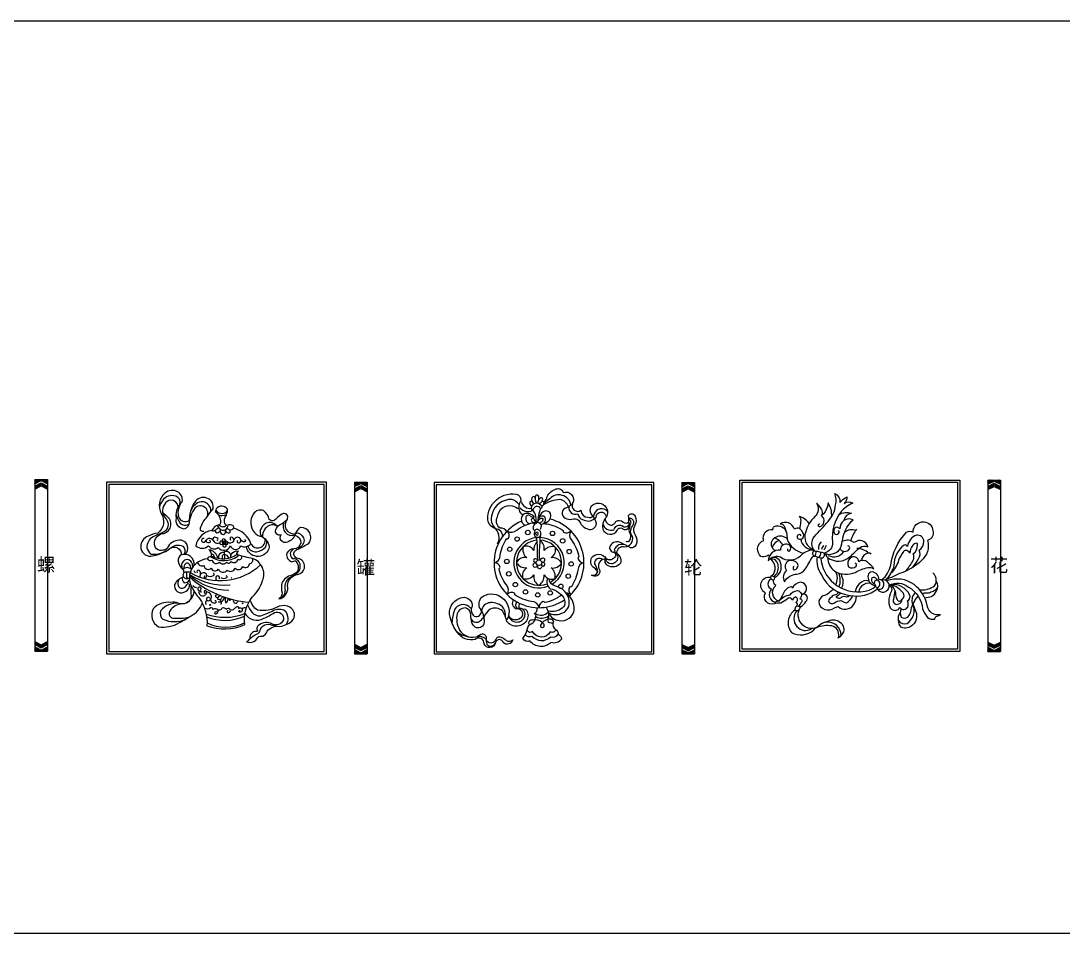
# Model space of a CAD drawing. Extents: x -66030 to 95157, y -13132 to 45879.
# Drawn here: x -1969 to 401, y 5934 to 8010 of the extents above; entities that cross this region are included whole.
import ezdxf

# ---------------------------------------------------------------- set-up
doc = ezdxf.new("R2010")
doc.units = 0
doc.header["$LTSCALE"] = 100
doc.header["$MEASUREMENT"] = 0
for name, color, linetype in [('3', 11, 'CONTINUOUS'), ('4', 121, 'CONTINUOUS'), ('BH', 21, 'CONTINUOUS'), ('TEXT', 105, 'CONTINUOUS')]:
    doc.layers.add(name, color=color, linetype=linetype)
doc.styles.add('HZ', font='simhei.ttf')

# ---------------------------------------------------------------- blocks, each defined once
blk = doc.blocks.new('A$C580340FF')
at = {"layer": '3'}
for p, q in [((0, 390), (0, 0)), ((0, 390), (29, 390)), ((0, 390), (0, 380.4)), ((0, 380.4), (14.5, 387.7)), ((0, 375.4), (14.5, 382.7)), ((0, 372.9), (14.5, 380.2)), ((14.5, 387.7), (29, 380.4)), ((14.5, 382.7), (29, 375.4)), ((14.5, 380.2), (29, 372.9)), ((29, 390), (29, 0)), ((29, 390), (29, 380.4)), ((0, 370.9), (14.5, 378.1)), ((0, 368.4), (14.5, 375.7)), ((0, 375.4), (0, 372.9)), ((0, 370.9), (0, 368.4)), ((14.5, 378.1), (29, 370.9)), ((14.5, 375.7), (29, 368.4)), ((29, 375.4), (29, 372.9)), ((29, 370.9), (29, 368.4)), ((0, 21.6), (14.5, 14.3)), ((0, 19.1), (14.5, 11.9)), ((0, 17.1), (14.5, 9.8)), ((0, 14.6), (14.5, 7.3)), ((0, 9.6), (14.5, 2.3)), ((14.5, 14.3), (29, 21.6)), ((14.5, 11.9), (29, 19.1)), ((14.5, 9.8), (29, 17.1)), ((14.5, 7.3), (29, 14.6)), ((14.5, 2.3), (29, 9.6)), ((29, 19.1), (29, 21.6)), ((29, 14.6), (29, 17.1)), ((29, 0), (29, 9.6)), ((0, 0), (29, 0))]:
    blk.add_line(p, q, dxfattribs=at)
at = {"layer": 'BH'}
for p, q in [((6.3, 383.6), (0, 389.9)), ((5.6, 383.2), (0, 388.8)), ((4.8, 382.8), (0, 387.6)), ((4.1, 382.4), (0, 386.5)), ((3.3, 382.1), (0, 385.4)), ((2.6, 381.7), (0, 384.2)), ((1.8, 381.3), (0, 383.1)), ((1.1, 380.9), (0, 382)), ((0.3, 380.5), (0, 380.8)), ((7.1, 383.9), (1, 390)), ((7.8, 384.3), (2.2, 390)), ((8.6, 384.7), (3.3, 390)), ((9.3, 385.1), (4.4, 390)), ((10.1, 385.5), (5.6, 390)), ((10.9, 385.8), (6.7, 390)), ((11.6, 386.2), (7.8, 390)), ((12.4, 386.6), (8.9, 390)), ((13.1, 387), (10.1, 390)), ((13.9, 387.3), (11.2, 390)), ((14.9, 387.5), (12.3, 390)), ((17.1, 386.3), (13.5, 390)), ((19.4, 385.2), (14.6, 390)), ((21.7, 384.1), (15.7, 390)), ((23.9, 382.9), (16.9, 390)), ((26.2, 381.8), (18, 390)), ((28.5, 380.7), (19.1, 390)), ((29, 381.3), (20.3, 390)), ((29, 382.4), (21.4, 390)), ((29, 383.5), (22.5, 390)), ((29, 384.7), (23.7, 390)), ((29, 385.8), (24.8, 390)), ((29, 386.9), (25.9, 390)), ((29, 388), (27, 390)), ((29, 389.2), (28.2, 390)), ((8.5, 0), (0, 8.5)), ((7.4, 0), (0, 7.4)), ((6.2, 0), (0, 6.2)), ((5.1, 0), (0, 5.1)), ((4, 0), (0, 4)), ((2.8, 0), (0, 2.8)), ((1.7, 0), (0, 1.7)), ((0.6, 0), (0, 0.6)), ((9.6, 0), (0.1, 9.6)), ((10.8, 0), (2.3, 8.4)), ((11.9, 0), (4.6, 7.3)), ((13, 0), (6.9, 6.2)), ((14.2, 0), (9.1, 5)), ((15.3, 0), (11.4, 3.9)), ((16.4, 0), (13.7, 2.8)), ((17.6, 0), (15, 2.6)), ((18.7, 0), (15.7, 3)), ((19.8, 0), (16.5, 3.3)), ((21, 0), (17.2, 3.7)), ((22.1, 0), (18, 4.1)), ((23.2, 0), (18.7, 4.5)), ((24.3, 0), (19.5, 4.8)), ((25.5, 0), (20.3, 5.2)), ((26.6, 0), (21, 5.6)), ((27.7, 0), (21.8, 6)), ((28.9, 0), (22.5, 6.4)), ((29, 1), (23.3, 6.7)), ((29, 2.1), (24, 7.1)), ((29, 3.3), (24.8, 7.5)), ((29, 4.4), (25.5, 7.9)), ((29, 5.5), (26.3, 8.2)), ((29, 6.7), (27, 8.6)), ((29, 7.8), (27.8, 9)), ((29, 8.9), (28.5, 9.4))]:
    blk.add_line(p, q, dxfattribs=at)

msp = doc.modelspace()

# ---------------------------------------------------------------- hatches: boundary and pattern name
at = {"layer": '4'}
for points in [[(-1494.7, 6692.4, 1), (-1492.8, 6692.4, 1)], [(-1465.7, 6684.8, 1), (-1463.8, 6684.8, 1)], [(-1539.6, 6681.2, 1), (-1537.8, 6681.2, 1)]]:
    msp.add_hatch(color=256, dxfattribs=at).paths.add_polyline_path(points)

# ---------------------------------------------------------------- linework, layer by layer
at = {"layer": '3', "color": 2}
for p, q in [((-66009.4, 8010), (95156.9, 8010)), ((-61048.5, 5934.5), (9054, 5934.5))]:
    msp.add_line(p, q, dxfattribs=at)
at = {"layer": '4'}
for points in [[(-1274, 6960.1), (-1774, 6960.1), (-1774, 6570.1), (-1274, 6570.1)], [(-1279, 6955.1), (-1769, 6955.1), (-1769, 6575.1), (-1279, 6575.1)], [(-1029.5, 6569.7), (-529.5, 6569.7), (-529.5, 6959.7), (-1029.5, 6959.7)], [(-1024.5, 6574.7), (-534.5, 6574.7), (-534.5, 6954.7), (-1024.5, 6954.7)], [(-334.2, 6965.2), (165.8, 6965.2), (165.8, 6575.2), (-334.2, 6575.2)], [(-329.2, 6960.2), (160.8, 6960.2), (160.8, 6580.2), (-329.2, 6580.2)]]:
    msp.add_lwpolyline(points, close=True, dxfattribs=at)
for points in [[(-780.1, 6915.6, 0.260356), (-772.1, 6927.9, -0.211499), (-751.7, 6945, -0.446215), (-736, 6937, -0.688442), (-714.4, 6912.2, -0.128305), (-732.1, 6900.6, 0.704894), (-727.7, 6877.4, 0.183105), (-712.2, 6876.9, -0.37667), (-698.2, 6869.7, 0.205785), (-679.4, 6853.7, 0.499279), (-660.4, 6866.1, 0.149389), (-669.7, 6885.4, -0.331013), (-672, 6905.8, -0.502407), (-638, 6902.5, -0.339321), (-640.3, 6877.6, 0.234578), (-645.5, 6853.8, 0.637912), (-613.2, 6850.8, -0.57976), (-599.1, 6853.3, 0.499759), (-586.1, 6860.8, 0.02173), (-587.1, 6884.5, -0.658853), (-572.5, 6883.4, -0.244487), (-573.6, 6860.4, 0.321358), (-571.9, 6840.6, -0.225996), (-569.9, 6818.4, -0.364731), (-582.4, 6811.4, -0.016015), (-604, 6822.7, 0.403398), (-629, 6815.7, 0.602436), (-619.2, 6801.1, -0.419256), (-605.6, 6776.1, -0.389248), (-635.1, 6771.1, -0.325441), (-640.1, 6785.9)], [(-1552.7, 6848.1, -0.618211), (-1560.4, 6856.8, -0.126431), (-1545.5, 6881.3, -0.043409), (-1532, 6900.1, 0.337909), (-1542.1, 6922.7, 0.344165), (-1572, 6917.5, 0.164815), (-1586, 6869.8, -0.343196), (-1598, 6853.9, -0.452389), (-1615.4, 6878.4, -0.151748), (-1611, 6904.4, -0.088967), (-1602.3, 6916, 0.337909), (-1612.5, 6938.6, 0.310182), (-1641.4, 6935.7, 0.352055), (-1649.6, 6889.5, -0.379093), (-1657.3, 6844.7, 0.051699), (-1679.6, 6837.8, 0.328246), (-1696.4, 6813.6, 0.438839), (-1673.3, 6792.3, 0.080113), (-1643.9, 6801, 0.072506), (-1630.1, 6809.4, -0.66658), (-1604.3, 6795.3, -0.569945)], [(-1607.2, 6910.6, 0.397355), (-1616.8, 6928.5, 0.350898), (-1647.2, 6917.9, 0.069968), (-1654.1, 6904.4)], [(-888.7, 6854.4, -0.234695), (-906.1, 6870.2, -0.249436), (-892.3, 6915.7, -0.259888), (-843, 6933, -0.389726), (-832, 6918.9, 0.236096), (-835, 6893.6, 0.169372), (-826.7, 6886.6)], [(-835.9, 6909.9, 0.158023), (-852.8, 6921, 0.357691), (-897.3, 6888.1, 0.355741), (-888.7, 6854.4)], [(-799.7, 6923.2, 0.653818), (-805.2, 6927.1, 0.442517), (-805.4, 6915.5, 0.442517)], [(-793.7, 6912.9, 0.137669), (-791.4, 6927.6, 0.668331), (-798.7, 6929.6, 0.207147), (-797.1, 6913)], [(-790.2, 6911.6, 0.146913), (-782.5, 6919.6, 0.586865), (-786.9, 6925.1, 0.081277), (-791.5, 6920.1)], [(-723.5, 6904.7, 0.250677), (-743.1, 6921, 0.136959), (-780.8, 6908.7, 0.136959)], [(-718.2, 6908.5, 0.614982), (-766.3, 6922.9, -0.048211), (-779.3, 6913.1)], [(-1611, 6904.4, 0.378449), (-1627.9, 6919.9, 0.390402), (-1646.7, 6892.4)], [(-1602.3, 6916, 0.242368), (-1610.8, 6882.1, 0.46092), (-1586, 6873, 0.46092)], [(-1545.5, 6881.3, 0.845335), (-1573.1, 6901.7, 0.150572), (-1586.7, 6864.6)], [(-1371, 6869.1, 0.659061), (-1345.9, 6840.2, -0.340781), (-1332.4, 6822.4, -0.374344), (-1348.6, 6808.8, 0.263561), (-1364.3, 6798.7, 0.411997), (-1352.8, 6779.5, -0.073609), (-1343.7, 6781.6, -0.264814), (-1339.5, 6758.6, -0.18687), (-1353.1, 6748.8, 0.233642), (-1375.5, 6730.7, 0.108922), (-1375.1, 6708.4, -0.275378), (-1382.4, 6694.8, 0.384991), (-1362.2, 6720.9, -0.176337), (-1359.4, 6737, -0.204), (-1337.4, 6751.5, 0.875827), (-1342.1, 6787.5, -0.743811), (-1338.4, 6808.3, 0.034857), (-1314.3, 6821.4, 0.629241), (-1333, 6857.5, 0.212668), (-1345.5, 6841.2, -0.22497), (-1362.7, 6823.9, -0.754389), (-1377.1, 6841, -0.6608), (-1389.6, 6851.8, -0.156849), (-1379.6, 6864.4, 0.106979), (-1363.5, 6875.6, 0.686067), (-1372.6, 6889.1, 0.09905), (-1388.7, 6876.8, -0.450501), (-1404.4, 6875.8, 0.198057), (-1417.3, 6895.8, 0.356667), (-1440.3, 6888.4, 0.338917), (-1437.9, 6845.9, 0.202561), (-1419.4, 6836.4, -0.103448), (-1409.2, 6825.5, -0.285618), (-1405.5, 6808.5, -0.759886), (-1456.5, 6813.7)], [(-864.2, 6848.5, 0.289141), (-879.2, 6855.7, -0.403333), (-884.9, 6881.8, -0.466831), (-851.1, 6906.5, -0.071421), (-836.4, 6899.5)], [(-833.7, 6902.4, 0.14645), (-824.9, 6895.4, 0.275871), (-804.6, 6897.2, 0.275871)], [(-802.9, 6910.9, 0.06395), (-805.4, 6915.5, 0.595648), (-811.6, 6915.1, 0.340829), (-807.3, 6905.2)], [(-784.8, 6906.3, 0.356805), (-779.3, 6913.2, 0.419116), (-782.5, 6916.8, 0.072998), (-784.4, 6916.7)], [(-723.3, 6904.7, 0.557926), (-702.3, 6888.2, 0.253737), (-691.8, 6875.2, 0.063042), (-677.5, 6871.9, 0.221482), (-664.6, 6878.3)], [(-714.4, 6912.2, 0.7734), (-695.4, 6896.5, 0.404996), (-679.4, 6880.5, 0.212634), (-667.6, 6882.9, 0.212634)], [(-151.9, 6865, 0.637451), (-156.1, 6861.3, 0.499707), (-151.3, 6859.6, 0.272955), (-143, 6869.2, 0.275187), (-148.2, 6884.3, 0.318331), (-148.4, 6899.3, 0.079582), (-159.8, 6912.9, -0.363567), (-163.3, 6882.3, 0.142557), (-184.4, 6847.6, 0.426169), (-166.1, 6806.7)], [(-125.3, 6882, 0.171185), (-133.6, 6913.3, -0.030246), (-135.3, 6903.3, -0.138175), (-148.2, 6884.3)], [(-1646.7, 6892.4, 0.143992), (-1638.2, 6875.9, -0.440239), (-1643.7, 6847.1, 0.022058), (-1668.5, 6835.8, 0.305003), (-1682.2, 6811.2, 0.149362), (-1673.3, 6796.6, 0.186558), (-1630.1, 6809.4, -0.326869), (-1600.7, 6814.7, -0.407596), (-1598.6, 6796.8)], [(-1595.7, 6796.2, 0.625875), (-1604, 6828.3, 0.292893), (-1634.3, 6813.9, -0.339715), (-1645.4, 6805.5, -0.583198), (-1664.9, 6823.5, -0.377828), (-1643.5, 6844, 0.628179), (-1637.7, 6883.9, -0.167554), (-1646.7, 6892.4)], [(-1615.7, 6886, 0.045454), (-1610.8, 6873.1, 0.436479), (-1586.7, 6864.6, 0.436479)], [(-739.2, 6703.9, 0.019388), (-740.1, 6703, -0.108955), (-777.7, 6686.5, 0.250706), (-781, 6688.9, 0.373247), (-790.8, 6675, 0.364964), (-807.5, 6688.9, -0.108955), (-845.7, 6703.8, 0.250706), (-846.3, 6707.9, 0.373247), (-863.1, 6704.9, 0.364964), (-865.1, 6726.6, -0.108955), (-881.6, 6764.1, 0.250706), (-879.1, 6767.4, 0.373247), (-893.1, 6777.2, 0.364964), (-879.2, 6793.9, -0.108955), (-864.3, 6832.1, 0.250706), (-860.2, 6832.8, 0.373247), (-863.1, 6849.6, 0.364964), (-841.5, 6851.5, -0.108955), (-804, 6868, 0.250706), (-800.6, 6865.6, 0.373247), (-790.8, 6879.5)], [(-798.1, 6866.5, 0.289529), (-811.4, 6883.6, 0.637976), (-820.9, 6879.8, 0.369256), (-812.1, 6866, 0.369256)], [(-802.3, 6877, 0.696059), (-808.8, 6874.2, 0.424451), (-798.5, 6868.8, 0.424451)], [(-791.1, 6875.3, 0.010011), (-786.6, 6878.6, -0.80079), (-783.1, 6871.7, -0.075302), (-789.4, 6867.2)], [(-779.9, 6866.6, 0.398083), (-777.1, 6880.3, 0.52385), (-790.8, 6879.5)], [(-663.6, 6876.5, 0.114156), (-659.8, 6886.3, -0.747735), (-637.7, 6881.1)], [(-640.3, 6877.6, 0.420541), (-625.4, 6862.7, 0.159739), (-615.9, 6870.9, -0.413809), (-599.6, 6869.5, 0.355549), (-586.2, 6869.9, 0.355549)], [(-613.4, 6798.4, -0.558497), (-595.5, 6813.5, 0.497563), (-578.4, 6836.9, -0.273994), (-580.8, 6857.4, 0.23679), (-575.1, 6871, 0.4599), (-586.6, 6877.3)], [(-593.3, 6826.1, 0.445021), (-584.4, 6828.5, 0.292605), (-583.9, 6843.9, -0.175034), (-584.4, 6859.9, -0.044231), (-581.6, 6868.7, 0.361256), (-586.1, 6875.5, 0.361256)], [(-176.3, 6866.4, 0.177307), (-199.5, 6882.5, 0.177307)], [(-142.7, 6799, 0.206411), (-120.8, 6798, 0.263292), (-103.7, 6814.5, 0.024907), (-99.1, 6836.9, -0.155011), (-76.6, 6874.6, 0.588325), (-106.6, 6854.4, 0.254775), (-116.9, 6857.5, 0.429417), (-117.2, 6841.8, 0.404914), (-108.4, 6845.9, 0.395487), (-109.9, 6850.3)], [(-108.7, 6886.6, -0.210421), (-80.2, 6889.6, 0.337878), (-97.5, 6873.3)], [(-1522.3, 6862.3, 0.119089), (-1516.2, 6853.6, 0.21936), (-1504.3, 6852.3, 0.289426), (-1497.9, 6862.4)], [(-1518.6, 6863.2, 0.437958), (-1501.8, 6862.4, 0.437958)], [(-1385.2, 6859.4, 0.286622), (-1404.1, 6862.2, 0.286933), (-1419.4, 6836.4, 0.286933)], [(-885.5, 6820.5, 0.188661), (-881.7, 6834.4, 0.186532), (-888.7, 6854.4, 0.156492)], [(-873.2, 6837.9, 0.37003), (-888.7, 6854.4, 0.304133)], [(-800.6, 6865.6, 0.242715), (-804.2, 6853.3, 0.242561), (-799.6, 6851.1, 0.242561)], [(-788.1, 6853.2, 0.231949), (-785.5, 6862.9, 0.264633), (-794.7, 6868.8, 0.264633)], [(-779.9, 6866.6, 0.08789), (-774.1, 6865.6, -0.108955), (-735.9, 6850.7, 0.250706), (-735.3, 6846.6, 0.373247), (-718.5, 6849.6, 0.364964), (-716.5, 6827.9, -0.108955), (-700.1, 6790.4, 0.250706), (-702.5, 6787.1, 0.373247), (-688.5, 6777.2, 0.364964), (-702.4, 6760.6, -0.108955), (-717.3, 6722.4, 0.250706), (-721.4, 6721.7, 0.373247), (-718.5, 6704.9, 0.16498), (-728.9, 6708, 0.16498)], [(-645.7, 6866.3, 0.446992), (-620.5, 6852.4, -0.090651), (-614, 6861.4, -0.336824), (-597.2, 6858.7, 0.220508), (-586.1, 6863.2, 0.220508)], [(-1540.8, 6828.2, -0.82059), (-1539.6, 6823.3, -0.319124), (-1546.8, 6824.6, -0.479037), (-1541.9, 6832.9, -0.340628), (-1532.2, 6828.8, 0.436675), (-1517.1, 6822.4, 0.403349)], [(-1523.2, 6828.2, 0.608602), (-1521.1, 6832.3, -0.003377), (-1525.6, 6834.8, 0.631876), (-1532.2, 6828.8)], [(-1498.6, 6823.9, 0.363491), (-1484.9, 6826, 0.391066), (-1488.1, 6834.7, 0.889795), (-1492.2, 6828.9)], [(-1476, 6827.8, 0.253619), (-1476.8, 6824.6, 0.425864), (-1471.4, 6823.1, 0.502138), (-1470.3, 6832.2, 0.626332), (-1484.4, 6828.6)], [(-1468.8, 6829.6, 0.171334), (-1461.8, 6825.2, 0.322579), (-1457.8, 6826.5, 0.384021), (-1460, 6829.2, 0.384021)], [(-1452.9, 6814.9, 0.371691), (-1432.9, 6802.3, 0.185072), (-1412.7, 6812.9, 0.064916), (-1409.4, 6825.9, 0.064916)], [(-1344.9, 6843.3, 0.058204), (-1339.1, 6845.3, -0.277641), (-1324.8, 6827.9, -0.208613), (-1338.4, 6808.3)], [(-795.6, 6824.7, 0.216644), (-802.4, 6805.2, 0.35644), (-827.1, 6813.5, 0.282291), (-818.8, 6788.8, 0.35644), (-842.1, 6777.2, 0.282291), (-818.8, 6765.7, 0.35644), (-827.1, 6741, 0.282291), (-802.4, 6749.3, 0.35644), (-790.8, 6726, 0.282291), (-779.2, 6749.3, 0.35644), (-754.5, 6741, 0.282291), (-762.9, 6765.7, 0.35644), (-739.5, 6777.2, 0.282291), (-762.9, 6788.8, 0.35644), (-754.5, 6813.5, 0.282291), (-779.2, 6805.2, 0.327341), (-788.9, 6827.5, 0.327341)], [(-226.5, 6832.3, 0.071952), (-238.4, 6837.8, 0.296169), (-261.6, 6826.4, 0.446054), (-252.1, 6804.7)], [(58.8, 6766.6, 0.025206), (72.1, 6785.7, 0.25318), (73.9, 6806.1, 0.266596), (84.3, 6825.7, 0.446724), (67.4, 6839.9, 0.283149), (47.2, 6814.4, 0.350567), (39.5, 6817.4, 0.240089), (16.3, 6771.1, -0.151548), (-3.8, 6737.5)], [(-1535.4, 6792, 0.281517), (-1541.4, 6807.6, -0.279564), (-1522.1, 6789.8, 0.215119), (-1519.8, 6792.2, 0.215119)], [(-1491.3, 6792.6, 0.620619), (-1507.3, 6800.6, 0.329792), (-1519.7, 6793.9, 0.083096), (-1519.5, 6786.3)], [(-1491.6, 6788.3, -0.090778), (-1490.2, 6796.8, -0.345871), (-1474, 6803.6, 0.319219), (-1479, 6794.7, 0.319219)], [(-593.3, 6816.9, 0.452886), (-619.9, 6806.2, -0.731853), (-620.3, 6801.1)], [(-105.8, 6809.6, 0.170498), (-101.5, 6804.1, 0.383141), (-84.8, 6808.7, 0.59155), (-88.3, 6815.7, 0.59155)], [(44.3, 6758.7, 0.02921), (59.9, 6782.7, 0.249944), (59.9, 6797.2, 0.243091), (69.7, 6817.7, 0.442777), (68.2, 6821.5, 0.220797), (59, 6817.1, 0.146615), (52.2, 6798.7, 0.559211), (37.7, 6802.6, 0.057828), (27, 6783, -0.126508), (8.8, 6752.8)], [(-1574.7, 6771.6, 0.526053), (-1604.3, 6795.3, 0.266294), (-1611.2, 6781, 0.17598), (-1600.4, 6761.5, -0.490998), (-1599.1, 6758.5, 0.298024), (-1598, 6754.6)], [(-1567.2, 6778.1, 0.458538), (-1552.3, 6771.1, 0.682045), (-1536, 6765.1, 0.689581), (-1520.1, 6762.7, 0.577), (-1500, 6760.4, 0.517844), (-1481.8, 6764.6, 0.515384), (-1464.1, 6768.3, 0.595311), (-1449.1, 6774.9, 0.506799), (-1442.2, 6786.6)], [(-1544.9, 6785.7, 0.390381), (-1534.7, 6783, 0.583973), (-1517.2, 6778.8, 0.547489), (-1501.6, 6778.8, 0.540991), (-1490.5, 6780.3, 0.67154), (-1475.8, 6785.6, 0.86587), (-1467.2, 6792.4)], [(-1537, 6790.3, 0.291296), (-1475.8, 6791.8, 0.319514), (-1475, 6794.3, 0.526487), (-1476.6, 6796.4, -0.296273), (-1535.4, 6792, 0.372859), (-1537.4, 6790.4, 0.372859)], [(-1505.4, 6785.5, 0.061242), (-1504.9, 6791.1, -0.104079), (-1505.5, 6801.7, -0.104079)], [(-784.5, 6778.3, 0.392499), (-777.5, 6783.2, 0.515459), (-782.2, 6787.6, 0.284771), (-787.8, 6782.9, 0.284771)], [(-619.2, 6801.1, -0.279774), (-616.8, 6792.3, -0.424507), (-640.1, 6785.9, 0.360428), (-655.2, 6773, 0.172399), (-652.8, 6759.3, -0.710957), (-671.5, 6749.1, 0.413997), (-657.6, 6756.1, 0.171117), (-664.9, 6764.9, -0.386483), (-671.1, 6788.7, -0.50823), (-638.9, 6787.6, 0.231129), (-627.1, 6784.2)], [(-645.9, 6784.7, 0.645507), (-664.7, 6774.8, -0.13486), (-657.6, 6756.1)], [(-640.1, 6785.9, 0.382256), (-626.2, 6775.8, 0.529624), (-611.3, 6792.9, -0.107616), (-613.4, 6798.4, -0.046164)], [(-255.5, 6743.6, 0.386195), (-241.4, 6777, 0.528145), (-265.8, 6786.1)], [(-1585.9, 6741.7, -0.070138), (-1590.4, 6740.7, -0.430175), (-1599.4, 6747.2, -0.515494), (-1593.3, 6756.7, 0.08855), (-1583.5, 6756.6, 0.08855)], [(-1561.6, 6744.4, 0.074856), (-1560.4, 6755.2, 0.460721), (-1567.3, 6759.8, 0.549194), (-1567, 6753.9, 0.549194)], [(-797.2, 6777.1, 0.058245), (-802.2, 6775.7, 0.511322), (-802.7, 6767.6, 0.414931), (-793.8, 6771.6, 0.414931)], [(-793.8, 6771.6, 0.742566), (-787.4, 6764.2, 0.406747), (-784.2, 6770.9, 0.107113), (-785.5, 6773.7)], [(-1598.9, 6745.2, 0.195249), (-1619.3, 6727.7, 0.495022), (-1603.2, 6708.8, 0.155771), (-1590.2, 6715.1, 0.261769), (-1585.6, 6728.5)], [(-1588.3, 6731.8, 0.040516), (-1595.9, 6721.9, -0.605603), (-1610.9, 6724.6, -0.15212), (-1608.8, 6740)], [(-1602, 6744, 0.278638), (-1598, 6731.6, 0.251308), (-1585.7, 6738.1, 0.251308)], [(-1550, 6746.6, 0.825011), (-1551.2, 6742.7, 0.482471), (-1546.8, 6745.5, 0.478067), (-1551.8, 6754.1, 0.254882), (-1560.5, 6750.4)], [(-1546.3, 6747.8, 0.24834), (-1530.8, 6748.4, 1.032311), (-1531.9, 6752.5, 1.032311)], [(-1518, 6740.5, 0.866888), (-1524, 6746.3, 0.352689), (-1524.2, 6736.7, 0.352689)], [(-1514.4, 6743.4, 0.325498), (-1500.8, 6743.4, 0.618573), (-1502.1, 6747.5)], [(-768.4, 6663.2, 0.226763), (-741, 6661.6, 0.357548), (-722.1, 6686.1, 0.324142), (-747.3, 6721.8, -0.046685), (-759.5, 6727, -0.326242), (-767.1, 6740.4)], [(-205.4, 6678.2, 0.676507), (-206.5, 6686.8, 0.560425), (-206.8, 6699.6, 0.21533), (-215.1, 6692, 0.61494), (-226.1, 6695.1, -0.058505), (-241, 6685.4, 0.082683), (-255.5, 6684, -0.725868), (-275.9, 6708.5, -0.878136), (-264, 6744.3)], [(-262.9, 6740.9, 0.650958), (-262.1, 6717.2, 0.617936), (-252.7, 6687.2)], [(-196.4, 6676.5, 0.139838), (-184, 6688.9, 0.764239), (-191.3, 6705.8, 0.792724), (-195.4, 6732.7, 0.285162), (-214.4, 6719.2, 0.51491), (-216.8, 6722.7, 0.253811), (-235.5, 6706.8, -0.071103), (-245.5, 6689.6, -0.58739), (-252, 6725.4, -0.330297), (-257.5, 6738.6)], [(-102.7, 6719.3, 0.222038), (-101.3, 6744.4, 0.015207), (-103.7, 6752.2)], [(-40.5, 6735.6, 0.290659), (-62.5, 6729.4, 0.159324), (-71.8, 6711, 0.159324)], [(-23.7, 6720.5, 0.756783), (-19.6, 6736.2, -0.236172), (-22.5, 6739.7, 0.380484), (-34, 6743.1, 0.254483), (-32, 6731.1, 0.05156), (-28.4, 6729.1, -0.325715), (-25.7, 6723.7)], [(-21.4, 6717.6, 0.316231), (-8.1, 6721.4, 0.359874), (-11, 6738.3, 0.359874)], [(73.9, 6715.8, 0.163888), (105.2, 6722.5, 0.291353), (112.5, 6736.1, 0.224573), (105, 6754.3)], [(85.8, 6697.7, 0.070532), (101.6, 6700.7, 0.161106), (113.2, 6713, 0.273475), (112.6, 6735.1)], [(-1582.3, 6725.3, 0.060067), (-1581.4, 6701, -0.504414), (-1611, 6685.5, 0.130297), (-1628, 6686.7, 0.255903), (-1668.3, 6672.2, 0.390722), (-1656.1, 6631.5, 0.17975), (-1608.5, 6641.1, 0.032175), (-1581.8, 6656.7, 0.188136), (-1556.3, 6684.8, 0.188136)], [(-1559.2, 6709.6, 1.337102), (-1564.5, 6709.6, 0.505978), (-1551.5, 6702.9, 0.266477), (-1546.7, 6708.7, 0.409348), (-1549.4, 6713.6, 0.964088), (-1550.2, 6708.2, 0.964088)], [(-1539.6, 6696.6, 0.594901), (-1546.4, 6697, 0.651575), (-1542.6, 6690.6, 0.399598), (-1535.6, 6698.8, 0.428869), (-1546.6, 6710.3, 0.428869)], [(-245.5, 6689.6, -0.213536), (-219.7, 6703.8, -0.238717), (-203, 6713.8, -0.674319), (-198, 6695.3, -0.768137), (-195.2, 6686.1, 0.002434), (-200.4, 6677.5, 0.002434)], [(-121.9, 6717.5, -0.166324), (-144.6, 6701.9, 0.239699), (-154.2, 6689.3, 0.361342), (-140.9, 6671, 0.232598), (-119, 6674.4, -0.060506), (-110.4, 6677.7, 0.463467), (-75.8, 6681.7, 0.151939), (-68.6, 6701.5, 0.151939)], [(-109.4, 6710.2, -0.099426), (-116.7, 6703.9, 0.198368), (-126, 6698.9, 0.243883), (-132.6, 6690.3, 0.545868), (-119, 6686.3, -0.154618), (-104.7, 6691.3, 0.100828), (-91.8, 6686.3, 0.211023), (-77.6, 6702, 0.211023)], [(-105.4, 6708.4, -0.12108), (-113.7, 6700.6, 0.753284), (-115.3, 6699, 0.209339), (-107.1, 6696.8, 0.146437), (-102.4, 6699.3, -0.236488), (-91.2, 6699.8, 0.186884), (-84, 6703, 0.186884)], [(-31.8, 6726.7, 0.36283), (-52.9, 6726.9, 0.277605), (-63.5, 6710.8)], [(5.4, 6725.8, -0.284063), (13.7, 6722.6, -0.151773), (20, 6703.8, 0.106542), (23.3, 6693.4, 0.73074), (34.4, 6694.3, 0.529971), (35.4, 6710.6, 0.131084), (9.7, 6727.9, 0.131084)], [(18.3, 6713.7, -0.040224), (14.9, 6694.6, 0.600656), (24, 6682.6, 0.287519), (34.1, 6690.3, 0.133635), (34.4, 6694.3)], [(65.1, 6709.6, 0.285951), (58, 6685.3, -0.080706), (64.1, 6669.9, -0.164076), (67.8, 6653.2, -0.215733), (58.2, 6635.2, -0.305597), (33.4, 6630.1, -0.220451), (26.8, 6646.7, -0.221315), (30.7, 6663.6)], [(115.9, 6724.1, -0.26189), (100.5, 6710.1, -0.156619), (89.8, 6708.1, 0.165764), (80.9, 6706.4, 0.165764)], [(-1611, 6685.5, 0.224005), (-1650.9, 6668.3, 0.343314), (-1645.9, 6648.7, 0.210706), (-1594.9, 6648.4, 0.210706)], [(-1543.1, 6690.6, 0.550399), (-1549.4, 6686.1, 0.287947), (-1547.2, 6682.7, 0.287947)], [(-1537.5, 6693.3, 0.365446), (-1531.1, 6685.9, 0.281204), (-1524.7, 6687.3, 0.68431), (-1528.3, 6690.6, 0.68431)], [(-1521.9, 6705.3, -0.191325), (-1527.4, 6702.5, 0.337664), (-1520.6, 6698, 0.337664)], [(-1514.5, 6702.3, 0.180745), (-1522.8, 6694.8, 0.13146), (-1513.8, 6694.2, 0.13146)], [(-1514.9, 6683.6, 0.574068), (-1512.5, 6686.5, -0.304471), (-1513.2, 6695.5, -0.091247), (-1509.4, 6700.4)], [(-1503.5, 6698.4, 0.20378), (-1503.5, 6686.7, 0.466083), (-1500.8, 6687.5, 0.177765), (-1497.7, 6696.5, 0.177765)], [(-1485.8, 6693.2, 0.205757), (-1483.8, 6685.9, 0.296766), (-1478.4, 6685.5, 0.217746), (-1475.3, 6690.9, 0.217746)], [(-1459.5, 6661.9, 0.414399), (-1416.7, 6650.9, 0.062011), (-1392.5, 6663.9, -0.610549), (-1372, 6647.2, -0.459676), (-1398, 6637.9, 0.272031), (-1426.5, 6636.2, 0.474172), (-1431, 6622.5, -0.320282), (-1434.1, 6620.5, 0.493473), (-1448.2, 6605.5, -0.214987), (-1455.6, 6597.3, 0.39467), (-1430.2, 6607.4, -0.244062), (-1419, 6609.8, 0.180621), (-1409.1, 6621.7, -0.261407), (-1380.5, 6632.3, 0.128317), (-1352.6, 6644.4, 0.493141), (-1357.1, 6676.1, 0.203648), (-1381.6, 6678, -0.168398), (-1431.2, 6669.4, -0.168202), (-1447.4, 6692.4)], [(-911.2, 6601.2, 0.372885), (-894.8, 6596.5, 0.204655), (-887.7, 6604.7, -0.437517), (-876.7, 6607.7, -0.130709), (-865.6, 6600.4, 0.327108), (-850.4, 6601.7, -0.577651), (-872, 6595.5, 0.77251), (-889.8, 6595.1, -0.773213), (-915.5, 6593, 0.660145), (-935.8, 6602.5, -0.309541), (-976.4, 6618.3, -0.103521), (-992.6, 6653.1, -0.401128), (-970.6, 6696.6, -0.59432), (-942.9, 6677.5, 0.374678), (-937.9, 6656, 0.617953), (-922.1, 6668.8, -0.324546), (-923, 6697, -0.351341), (-876.9, 6699, -0.411733), (-864.5, 6646.6)], [(-849.3, 6693.4, 0.427961), (-843.9, 6672.6, -0.101339), (-821.4, 6671.5, -0.300171), (-817.8, 6648, -0.560918), (-863.7, 6643.5, 0.076551), (-873.9, 6667.8, 0.286113), (-902, 6671.7, 0.147646), (-916.3, 6653)], [(32.4, 6672.7, 0.194254), (32.7, 6653.7, 0.37254), (47.5, 6653.5, 0.178744), (54.3, 6665.7, -0.073517), (59.6, 6682.7, -0.093319), (71.6, 6701.2)], [(-1601.9, 6683.4, 0.249012), (-1630.5, 6667, 0.622706), (-1620.5, 6651.2, 0.076324), (-1587.3, 6653.1, 0.076324)], [(-1523.3, 6665.4, 0.445225), (-1528.1, 6664, 0.969474), (-1524.1, 6661.6, 0.435305), (-1521.1, 6669.7, 0.405324), (-1532.4, 6670.5, 0.706119), (-1537.4, 6674.3, -0.283351), (-1551.4, 6673.3, -0.283351)], [(-1497.6, 6667.7, 1.486446), (-1496.8, 6663.8, 0.543534), (-1493, 6670.9, 0.532139), (-1502.4, 6670.7, 0.661774), (-1513.5, 6670.9, -0.310315), (-1521.1, 6669.7)], [(-1493, 6670.9, 0.364381), (-1483.2, 6672.9, -0.037509), (-1476.9, 6677.9, -0.429844), (-1474.1, 6673.1, -0.607607), (-1465.7, 6671.5, -0.528185), (-1471.5, 6664.6, -1.37393), (-1470.3, 6668.5)], [(-1453.5, 6681.2, 0.088141), (-1442.8, 6664, 0.376737), (-1416.1, 6659.3, 0.042726), (-1398.8, 6666.5, -0.225606), (-1370.8, 6670, -0.258465), (-1362.2, 6650.2, -0.153478), (-1365.8, 6636.6)], [(-944.6, 6672.5, 0.03225), (-950.3, 6677.6, 0.445591), (-982.9, 6670.5, 0.070358), (-988.8, 6640.7, 0.070358)], [(-922.1, 6668.8, -0.175699), (-916.2, 6638.5, -0.494751), (-936, 6630.7, -0.250363), (-944.8, 6650, -0.145905), (-945.9, 6660.4, 0.293234), (-958.1, 6674.4, 0.405322), (-977.7, 6657, 0.177042), (-968.8, 6619.7, 0.290349), (-930, 6609.5, -0.193909), (-920.3, 6615.4, -0.455186), (-910.9, 6605.3, 0.121131), (-909.5, 6591.7, 0.567098), (-889.8, 6595.1)], [(-860.3, 6656.2, 0.153243), (-853.7, 6646.9, 0.339448), (-829.5, 6645.9, 0.348284), (-824.1, 6666.9, 0.28095), (-834.9, 6673.3)], [(-860.3, 6656.2, 0.430587), (-833, 6651.6, 0.524556), (-831.1, 6668.2, 0.246656), (-841.3, 6672.9)], [(-209.2, 6669.1, 0.445796), (-216.5, 6618.8, 0.332168), (-166.1, 6624.5, -0.137225), (-131.8, 6645, -0.621408), (-98.3, 6619.8, -0.052367), (-110.3, 6605.3, 0.358387), (-120.9, 6632.5, 0.137591), (-155.5, 6631, -0.679959), (-199.6, 6669.4)], [(-204.8, 6668.3, 0.376628), (-204.3, 6632.3, 0.400933), (-171.2, 6627.5, 0.400933)], [(26.8, 6645.5, 0.368783), (46.3, 6639.2, 0.158082), (60.6, 6657.7, 0.167462), (59.6, 6682.7, 0.167462)], [(-1451.1, 6600.6, -0.157775), (-1431.7, 6615.1, 0.34102), (-1425.1, 6623.7, -0.464031), (-1398.1, 6635.2, 0.134406), (-1389, 6635.5, 0.134406)], [(-944.9, 6648.6, 0.494146), (-923.9, 6645.4, 0.102078), (-916.5, 6654.2, 0.102078)], [(-103.9, 6612.2, 0.218227), (-114.4, 6634.9, 0.316562), (-150.4, 6637.1, 0.316562)], [(-822.1, 6614.1, 0.346698), (-807, 6610.1, 0.433069), (-764.6, 6608.7, 0.39973), (-746.9, 6614.9)], [(-752.9, 6625, -0.486571), (-765.2, 6619.8, -0.596182), (-805.5, 6620.4, -0.432846), (-816.7, 6621.8, -0.083958), (-817.9, 6623.8)], [(-911.1, 6602.8, 0.174869), (-924.8, 6609.5, 0.376505), (-931.4, 6605, 0.376505)]]:
    msp.add_lwpolyline(points, format="xyb", dxfattribs=at)
for points in [[(-800, 6850.3, 0.198879), (-801.4, 6838.6, 0.286647), (-793.7, 6835.1, 0.479207), (-786.8, 6842.8, 0.351658), (-793.1, 6852.8, 0.443692)], [(-1508, 6831.6, 0.4145), (-1511.2, 6825.3, 0.559686), (-1516.9, 6823.6, 0.721802), (-1510.8, 6819.2, -0.339859), (-1509.5, 6818.5, 0.592458), (-1504.5, 6813, 0.506266), (-1502.3, 6818.3, -0.629763), (-1500.7, 6819.3, 0.63286), (-1498.3, 6822.7, 0.477155), (-1504.1, 6826.2, 0.470747)], [(-1511.2, 6825.3, 0.102199), (-1510, 6819.1, 0.033441), (-1501.8, 6819.3, 0.195748), (-1504.1, 6826.2, 0.055807)], [(-799.2, 6843.5, 0.293645), (-794.9, 6839.6, 0.459694), (-793.1, 6845.9, 0.468372)], [(-1509.1, 6823.7, 0.049556), (-1508.6, 6821, 0.019908), (-1503.9, 6821.1, 0.107135), (-1505, 6824.1, 0.034094)]]:
    msp.add_lwpolyline(points, format="xyb", close=True, dxfattribs=at)
for centre, radius in [((-816.2, 6846), 5.03), ((-840.6, 6831), 5.03), ((-760.1, 6843.8), 5.03), ((-737, 6827), 5.03), ((-857.3, 6807.9), 5.03), ((-722.1, 6802.6), 5.03), ((-864, 6780.1), 5.03), ((-717.6, 6774.4), 5.03), ((-859.5, 6751.9), 5.03), ((-844.6, 6727.5), 5.03), ((-724.3, 6746.6), 5.03), ((-821.5, 6710.7), 5.03), ((-793.7, 6704), 5.03), ((-765.4, 6708.5), 5.03), ((-741.1, 6723.5), 5.03), ((-1493.7, 6692.4), 0.938), ((-1464.7, 6684.8), 0.938), ((-1538.7, 6681.2), 0.938)]:
    msp.add_circle(centre, radius, dxfattribs=at)
for centre, radius, start, end in [((-1551.2, 6883.5), 33.6, 112.0419, 160.4879), ((-1557.6, 6895), 20.7, 357.1115, 107.5301), ((-811.8, 6920.5), 19.7, 193.4389, 280.5632), ((-648.5, 6882.6), 17.6, 39.8066, 161.3724), ((-1511.9, 6906.1), 16.8, 214.4287, 274.1663), ((-1511.8, 6907.3), 22.8, 249.1093, 296.9946), ((-1510.7, 6903), 13.6, 270.2761, 330.8333), ((-1348.4, 6862.8), 19.8, 139.7636, 279.9243), ((-670.3, 6887.3), 5.16, 302.1306, 10.6008), ((-207.4, 6872.8), 12.5, 347.2219, 50.9997), ((-1591.6, 6930.5), 102.3, 309.3162, 314.6115), ((-1539.6, 6860.7), 26.7, 334.7048, 342.4904), ((-1498.8, 6854.1), 6.7, 197.8407, 224.665), ((-1518, 6823.7), 36.1, 56.0943, 60.8998), ((-1412.2, 6847.3), 13, 142.9457, 236.5377), ((-1402.8, 6847.4), 21.2, 34.6285, 158.6807), ((-460.9, 6898.9), 267.3, 350.4197, 353.7988), ((-80.3, 6828.3), 23.9, 64.1279, 132.1808), ((-7, 6806.6), 77.6, 142.4986, 164.6209), ((-1553.8, 6828.2), 4.49, 69.9597, 318.1392), ((-1550.8, 6827.1), 1.87, 280.6027, 59.6468), ((-1430.5, 6827.9), 17.1, 206.6844, 11.8581), ((-790.8, 6777.2), 51.3, 95.7154, 290.8739), ((-790.8, 6777.2), 51.3, 299.48, 87.7974), ((-239.5, 6806.5), 21.7, 103.0085, 167.0825), ((-262.1, 6807), 27.2, 21.4051, 75.4219), ((-166.9, 6836.1), 29.4, 190.4793, 271.6109), ((-1343.6, 6797.1), 12.7, 113.2081, 239.0598), ((-160.9, 6807.8), 4.83, 228.6866, 265.0768), ((-183.7, 6802.7), 22.9, 333.1417, 0.6323), ((-169.2, 6721.1), 82.3, 71.2331, 84.5324), ((-137.4, 6811.2), 18.2, 130.8399, 193.4388), ((-88.8, 6785), 63.8, 150.2025, 159.6393), ((-161.2, 6823.1), 24.6, 317.9553, 345.6409), ((-120.5, 6817.9), 27.2, 242.7092, 326.5586), ((-69.4, 6766.8), 42.8, 48.8664, 87.7878), ((-1590, 6770.7), 13.9, 132.8795, 221.5197), ((-1591.1, 6772.5), 11.9, 15.4101, 135.0684), ((-1539.3, 6785.2), 5.6, 65.7323, 174.7281), ((-1536.5, 6789.2), 7.95, 348.7495, 81.254), ((-1505.3, 6790.1), 6.34, 113.6871, 228.6035), ((-1507.6, 6783.2), 12.7, 18.0046, 90.7623), ((-1349.2, 6770.8), 15.5, 1.2518, 93.2092), ((-799.8, 6782.8), 3.65, 70.9428, 227.0802), ((-791.9, 6797.2), 20, 238.7086, 254.6453), ((-799.3, 6779.7), 6.58, 30.0163, 83.4136), ((-274.2, 6788), 8.18, 307.5202, 307.9371), ((-263.6, 6769.6), 16.7, 0.107, 97.6768), ((-278.3, 6764.8), 24.7, 313.1315, 59.6913), ((-159.7, 6798.3), 10, 299.8884, 16.2453), ((-168.6, 6768.5), 40, 31.4643, 49.6049), ((-37.7, 6779.4), 20.3, 121.3857, 172.5116), ((-41.6, 6788.3), 10.8, 54.0319, 128.5403), ((-1590.7, 6753.2), 12.8, 42.8535, 139.9112), ((-1585.3, 6765.6), 13, 131.5893, 188.9465), ((-1591.1, 6771.4), 4.89, 48.7938, 125.6711), ((-1575, 6749.4), 17.7, 156.5622, 209.3408), ((-1594.2, 6765.2), 11.7, 350.356, 57.4849), ((-1515.9, 6871.9), 135.4, 239.7703, 313.0049), ((-1604.6, 6766.9), 26.6, 0.9115, 19.3965), ((-1569.8, 6759.5), 5.58, 180.5571, 244.9644), ((-1351, 6767.7), 17.5, 304.5845, 11.1054), ((-783.7, 6771), 7.37, 35.2478, 96.3574), ((-781.1, 6773), 3.71, 214.6218, 306.9038), ((-781.5, 6773.4), 4.24, 307.8728, 25.1103), ((-270.3, 6765.6), 23.7, 301.9068, 9.7102), ((-146.3, 6742.1), 33.9, 334.0004, 25.0582), ((-1427.1, 6929.7), 243.6, 229.3404, 264.4796), ((-1495.7, 6850.6), 135.5, 228.5443, 269.7649), ((-1507.4, 6863.4), 136.9, 235.4288, 276.0495), ((-1489.4, 6743.7), 1.19, 168.1105, 274.317), ((-1337.5, 6720.7), 31.3, 137.6017, 191.6465), ((-1625.5, 7217.8), 544.7, 299.0907, 301.4829), ((-149.4, 6737.5), 43.7, 339.6761, 21.6484), ((-21.5, 6730.5), 7.1, 89.9591, 191.7997), ((-1609.3, 6716.1), 34.7, 299.2978, 353.0726), ((-1569.2, 6731.3), 10.4, 212.8475, 268.6175), ((-1562.5, 6717.6), 4.46, 78.6281, 230.6362), ((-1564.8, 6717.5), 5.46, 307.3128, 54.5173), ((-1386.1, 6712.4), 18, 281.8994, 6.2497), ((-2.8, 6735.5), 25.7, 207.2162, 223.9121), ((-1517.6, 6698.8), 10.8, 255.014, 3.6592), ((-901.4, 6666.4), 19.9, 90.3156, 177.4709), ((-898.2, 6651.4), 35.1, 39.7885, 95.3655), ((-831.8, 6680.6), 12.2, 140.8236, 218.7881), ((-830.1, 6678.2), 6.91, 118.5583, 225.2473), ((-245.7, 6678.1), 11.5, 88.9424, 148.7834), ((-1505.5, 6775.2), 122.2, 249.7933, 292.0989), ((-1460.1, 6668.9), 6.16, 53.2364, 154.9064), ((-901.7, 6656.6), 35, 354.9842, 29.4784), ((-786.7, 6681.1), 23.2, 240.0265, 315.4893), ((-1505.4, 6751.5), 105.6, 247.0153, 295.2685), ((-1503.1, 6731.3), 100.5, 244.9549, 295.0916), ((-784.8, 6677.9), 26.8, 240.5776, 306.0176), ((-941.3, 6664.9), 57.1, 228.5607, 269.9387)]:
    msp.add_arc(centre, radius, start, end, dxfattribs=at)
at = {"layer": 'TEXT'}
for points in [[(-164.1, 6804.1, -0.374584), (-164.4, 6836.9, 0.009494), (-133.6, 6871.2, 0.168744), (-116.4, 6908.7, 0.15515), (-118.5, 6934.9, -0.306954), (-106.6, 6914.4, -0.110755), (-90.9, 6926.8, -0.224115), (-96.9, 6912.3, -0.31769), (-77.5, 6912.6, 0.117394), (-103.8, 6893.5, 0.195378), (-123.6, 6824.2, -0.395424), (-142.7, 6799)], [(-1495, 6852.2, 0.284656), (-1485.2, 6856.1, 0.388104), (-1487.1, 6861.6, 0.229616), (-1497.7, 6862.4, -0.39473), (-1505.2, 6865.7, -0.259032), (-1501.3, 6885.7, -0.135206), (-1501.1, 6889.4, 0.147125), (-1498.9, 6896.3, 0.042072), (-1499.3, 6899.3, 0.503229), (-1524.9, 6899.7, -0.042013), (-1527, 6893.7, -0.236285), (-1515.2, 6869.1, -0.348653), (-1518.1, 6863.3, 0.266272), (-1534.9, 6850.7, 0.283697), (-1526.8, 6851.3, 0.681721), (-1520.5, 6846, 0.162227), (-1515.5, 6849.2, 0.445962), (-1508.3, 6841.2, 0.297118), (-1503.5, 6849.4, 0.317135), (-1495, 6845.3, 0.445653), (-1493.3, 6849.6, 0.257898), (-1497.9, 6853.7)], [(-800.8, 6880.4, 0.3), (-818.3, 6888.9, 0.525143), (-830.8, 6874.4, 0.356004), (-821.9, 6862.5, 0.356004)], [(-786.3, 6864.3, 0.050248), (-771.1, 6870.9, 0.360876), (-764.9, 6889.5, 0.43061), (-781.7, 6892.9, 0.190785), (-790.8, 6879.5)], [(-1534.9, 6850.7, 0.306642), (-1571.3, 6815.7, 0.374822), (-1542.5, 6815.4, 0.398076), (-1520, 6811.6, 0.594128), (-1492.6, 6815.7, 0.695782), (-1469, 6815.4, 0.353762), (-1445.8, 6820.3, 0.252018), (-1485.4, 6855.8)], [(-267, 6791.8, 0.122675), (-269.6, 6794.7, -0.08275), (-272.6, 6792.5, -0.201953), (-286.4, 6791.5, -0.210832), (-293.9, 6809.3, -0.29942), (-279.7, 6828.1, -0.579582), (-258.5, 6852.8, -0.382824), (-255.8, 6859.7, -0.452921), (-228.1, 6845.3)], [(-194.9, 6838.3, 0.798609), (-202.8, 6838.8, 0.567388), (-201.2, 6831.6, 0.334177), (-191.1, 6833.3, 0.396469), (-192.5, 6847.9, 0.113656), (-197.3, 6854.4, 0.330821), (-209.8, 6853.7, 0.480156), (-242.8, 6865.9, -0.377673), (-232.4, 6859.2, -0.090352), (-226.4, 6830.9, 0.277227), (-189.4, 6799.3, 0.277227)], [(-11, 6738.3, 0.157024), (9.4, 6771.9, -0.163682), (44.8, 6846.5, -0.348425), (59.9, 6846.5, -0.454158), (84.9, 6869.9, -0.412603), (104.5, 6849.9, -0.431376), (92.4, 6827.8, -0.302576), (78.2, 6781.5, -0.100897), (34, 6754.4, 0.003953), (-3.8, 6737.5, 0.003953)], [(-796.8, 6835.3, -0.042887), (-794.9, 6799.7, 0.06598), (-793.6, 6783, 0.06598)], [(-788.2, 6837.6, 0.006625), (-790.8, 6795.9, 0.126757), (-787.8, 6782.9, 0.126757)], [(-134.5, 6789.4, 0.375662), (-83.4, 6791.3, -0.010787), (-60.7, 6812.2, -0.231668), (-42.8, 6813.6, 0.562651), (-73.8, 6823.1, 0.285492), (-101.1, 6825.6, 0.285492)], [(-225.9, 6808.7, 0.453618), (-222.5, 6803.4, 0.807928), (-227.3, 6819.2, 0.483927), (-242, 6805.6, 0.451664), (-269.2, 6781.3, -0.216697), (-265.8, 6786.1, -0.291765), (-242, 6790.4, 0.363404), (-196.5, 6793.2, -0.20589), (-166.1, 6806.7)], [(-164.1, 6804.1, 0.698031), (-165.8, 6793.2, 0.029932), (-150, 6788.3, 0.664047), (-142.7, 6799, 0.664047)], [(-1544.9, 6785.7, 0.545485), (-1581, 6722.6, 0.057546), (-1562.7, 6695.6, -0.167924), (-1545.9, 6634, 0.20354), (-1460, 6636.4, -0.20843), (-1442.2, 6699.5, 0.121309), (-1419.5, 6736.5, 0.437811), (-1442.2, 6786.6, -0.006557), (-1475, 6794.3)], [(-210.8, 6768.4, 0.664605), (-210.8, 6761.2, 0.568064), (-203.2, 6775.6, 0.324147), (-222.6, 6781.5, 0.538766), (-227.7, 6759.5, 0.365364), (-232.8, 6734.1, -0.252152), (-204.2, 6751.3, 0.21213), (-185.4, 6762.5, 0.005697), (-169.1, 6790, -0.327896), (-163.3, 6792.3)], [(-158.3, 6790.6, 0.212471), (-148.2, 6749.4, 0.26574), (-83.3, 6702.9, 0.21582), (-21.4, 6717.6)], [(-150, 6788.3, 0.205051), (-120.1, 6730.6, 0.230064), (-49.4, 6712.4, 0.134529), (-25.7, 6723.7, 0.134529)], [(-134.5, 6789.4, 0.245644), (-118, 6757.8, 0.23829), (-71.7, 6755.3, -0.089484), (-43, 6766.2, -0.220436), (-29.7, 6763.5, 0.081602), (-43.8, 6778.2, 0.365316), (-63.5, 6779.5, 0.62979), (-83.6, 6787.5, 0.365695), (-87.1, 6768.2, 0.398204), (-69.8, 6769.5, 0.67361), (-72.2, 6776.1, 0.67361)], [(-21.4, 6717.6, 0.448733), (-1.7, 6712.6, 0.415637), (4.3, 6729.7, 0.323311), (-7.8, 6738, 0.015606), (-17.8, 6738.7, 0.405263), (-33.5, 6756.3, 0.385554), (-42.7, 6748.7, 0.315043), (-31.8, 6726.7, 0.006701), (-25.7, 6723.7)], [(-771.4, 6742, 0.337467), (-765.3, 6717.8, -0.167849), (-746.4, 6709.1, -0.257961), (-731.9, 6688.5, -0.31084), (-738.3, 6673.7, -0.214869), (-768.5, 6667)], [(5.4, 6725.8, -0.31251), (49.3, 6721.8, -0.254113), (81.5, 6672.5, 0.070203), (92.8, 6652.3, 0.179072), (109.3, 6648.7, -0.236275), (111.9, 6654.5, -0.008281), (122.5, 6658.9, -0.432219), (92.1, 6679.8, 0.168968), (62.1, 6727.3, 0.256112), (-0.4, 6735.8, 0.256112)], [(-768.4, 6663.2, 0.289048), (-744.8, 6645.8, 0.428798), (-710.5, 6670.4, 0.231578), (-728.1, 6708)], [(5.4, 6725.8, -0.406219), (10.6, 6712.4, 0.121804), (4.6, 6688.5, 0.240848), (11.2, 6671.1, 0.434897), (29.8, 6675, 0.519839), (47.5, 6676.3, 0.234678), (47.2, 6690.3, 0.403994), (51.8, 6704.7, 0.301621), (9.7, 6727.9, 0.275871)], [(-774.7, 6676.2, 0.003872), (-771.5, 6669.2, -0.103815), (-769.1, 6653.5, 0.336745), (-769.7, 6642.1, 0.255302), (-757.2, 6641.9, 0.368925), (-764.2, 6648.7, 0.268608), (-786.2, 6637.2, 0.739496), (-782.9, 6629.8, 0.51491), (-779.3, 6636.5, 0.304717), (-806.2, 6646.9, 0.412326), (-814.4, 6639.8, 0.350164), (-811.8, 6637, 0.194449), (-800.3, 6645.7, 0.021968), (-797, 6659.1, 0.692762), (-800.5, 6660.5, 0.048979), (-801, 6662, 0.171123), (-797, 6665.1, 0.153269), (-795.2, 6675.1)], [(-758.8, 6641.2, 0.331923), (-752.9, 6625, -0.263117), (-746.9, 6614.9, -0.207002), (-739.7, 6603.5, -0.350155), (-763.8, 6595.8, -0.454671), (-811.3, 6599.2, -0.402186), (-827.9, 6604.9, 0.081617), (-817.4, 6625.3, -0.226007), (-813.6, 6634.1, 0.336505), (-811.8, 6637)]]:
    msp.add_lwpolyline(points, format="xyb", dxfattribs=at)
for points in [[(-787.2, 6900.1, 0.735075), (-804.6, 6897.2, -0.487061), (-807.9, 6902.5, -0.650317), (-786.8, 6908.9, -0.221327), (-784.1, 6903.1, -0.291179)], [(-263.5, 6746.8, 0.604766), (-257.5, 6738.6, 0.54575), (-255.5, 6743.6, 0.162167), (-261.4, 6746.8, 0.450462)], [(-205.4, 6678.2, 0.255056), (-209.2, 6669.1, 0.190707), (-199.6, 6669.4, -0.024896), (-196.4, 6676.5, 0.070492)]]:
    msp.add_lwpolyline(points, format="xyb", close=True, dxfattribs=at)
msp.add_circle((-790.8, 6777.2), 6.39, dxfattribs=at)
for centre, radius, start, end in [((-834.3, 6874.8), 37.2, 347.0014, 37.0079), ((-732.8, 6873.8), 60.4, 154.1692, 182.957), ((-790.8, 6777.2), 102.3, 310.4681, 75.8613), ((-790.8, 6777.2), 102.3, 112.8911, 304.5558), ((-790.8, 6777.2), 57.3, 95.8285, 290.9118), ((-790.8, 6777.2), 57.3, 300.8444, 87.5975)]:
    msp.add_arc(centre, radius, start, end, dxfattribs=at)

# ---------------------------------------------------------------- block references
at = {"layer": '4'}
for p in [(-1937.3, 6576.3), (-1210.5, 6570.1), (-466, 6569.7), (229.4, 6575.2)]:
    msp.add_blockref('A$C580340FF', p, dxfattribs=at)

# ---------------------------------------------------------------- texts
at = {"layer": 'TEXT', "char_height": 30.6, "attachment_point": 4, "style": 'HZ'}
for s, insert in [('螺', (-1932.4, 6771)), ('罐', (-1205.6, 6764.8)), ('轮', (-461.1, 6764.4)), ('花', (234.3, 6769.9))]:
    msp.add_mtext(s, dxfattribs=dict(at, insert=insert))

doc.saveas('drawing.dxf')
